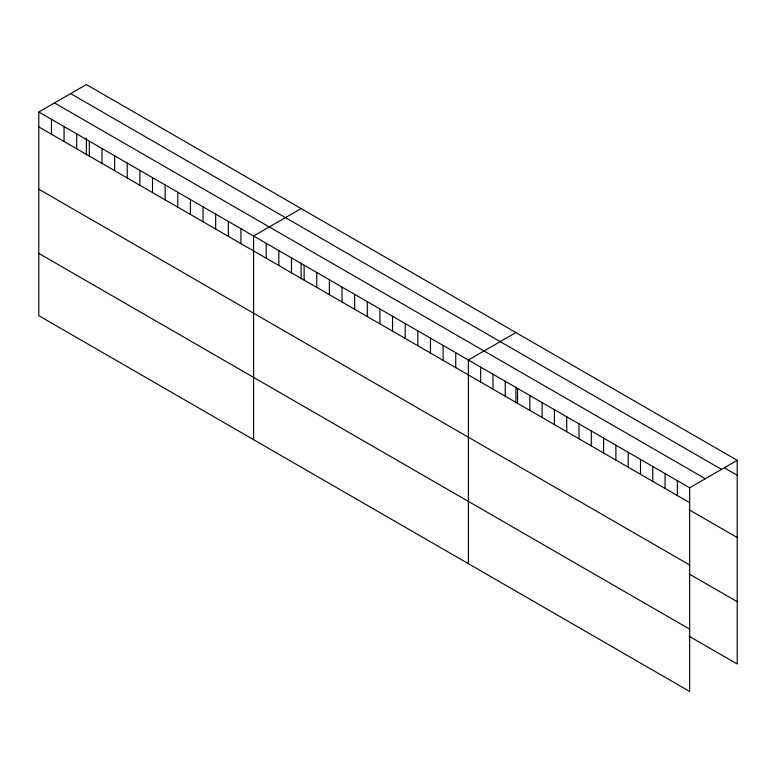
<?xml version="1.0" encoding="UTF-8"?>
<svg xmlns="http://www.w3.org/2000/svg" width="776" height="776" viewBox="0 0 776 776"><rect width="100%" height="100%" fill="white"/><g stroke="black" fill="none" stroke-linecap="round" stroke-linejoin="round"><path stroke-width="1.16" d="M38.8 112.006L689.66 487.774L689.66 691.445L38.8 315.677L38.8 112.006L86.34 84.555L737.2 460.323L737.2 663.994L689.049 636.194M301.127 208.56L253.587 236.011L253.587 439.682M515.904 332.565L468.365 360.015L468.365 563.686M689.66 487.774L737.2 460.323M724.91 468.141L737.2 475.242M70.655 93.615L721.515 469.383M54.485 102.946L705.345 478.714M38.8 126.915L689.66 502.683M689.049 509.725L737.2 537.525M38.8 189.208L689.66 564.976M689.049 573.9L737.2 601.701M38.8 253.383L689.66 629.152M677.361 480.674L677.361 495.592M665.071 473.583L665.071 488.492M652.771 466.483L652.771 481.392M640.481 459.382L640.481 474.291M628.182 452.282L628.182 467.2M615.892 445.191L615.892 460.1M603.602 438.091L603.602 453M591.302 430.99L591.302 445.899M579.012 423.89L579.012 438.809M566.713 416.799L566.713 431.708M554.423 409.699L554.423 424.608M542.133 402.599L542.133 417.517M529.833 395.498L529.833 410.417M517.543 388.407L517.543 403.316M515.904 387.117L515.904 402.967M505.244 381.307L505.244 396.216M492.954 374.207L492.954 389.125M480.654 367.106L480.654 382.025M455.735 352.721L455.735 367.63M443.096 345.427L443.096 360.336M430.467 338.132L430.467 353.041M417.827 330.838L417.827 345.747M405.198 323.543L405.198 338.452M392.559 316.249L392.559 331.158M379.93 308.955L379.93 323.864M367.29 301.66L367.29 316.569M354.661 294.366L354.661 309.275M342.022 287.071L342.022 301.98M329.393 279.777L329.393 294.686M316.753 272.483L316.753 287.392M304.124 265.188L304.124 280.097M301.127 263.113L301.127 278.972M291.485 257.894L291.485 272.803M278.856 250.6L278.856 265.508M266.216 243.305L266.216 258.214M240.948 228.716L240.948 243.625M228.319 221.422L228.319 236.331M215.679 214.127L215.679 229.036M203.05 206.833L203.05 221.742M190.411 199.539L190.411 214.448M177.782 192.244L177.782 207.153M165.142 184.95L165.142 199.859M152.513 177.655L152.513 192.564M139.874 170.361L139.874 185.27M127.245 163.067L127.245 177.976M114.606 155.772L114.606 170.681M101.976 148.478L101.976 163.387M89.337 141.184L89.337 156.092M86.34 137.973L86.34 154.967M76.708 133.889L76.708 148.798M64.069 126.595L64.069 141.504M51.439 119.3L51.439 134.209"/></g></svg>
